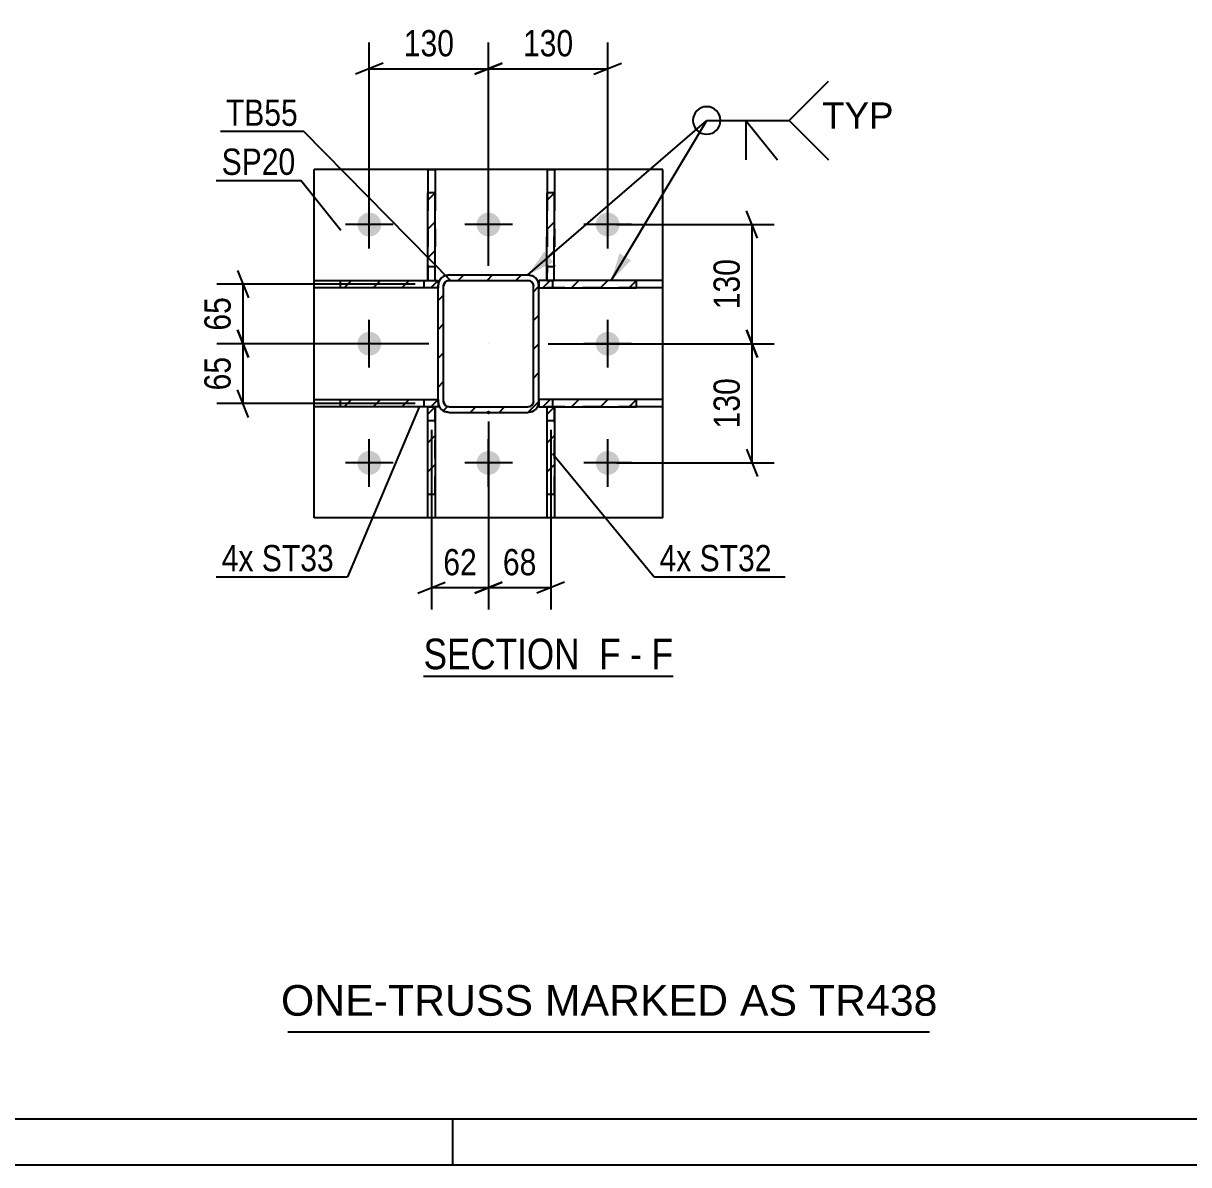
# Model space of a CAD drawing. Header units: millimetres. Extents: x -75 to 766, y -434 to 160.
# Drawn here: x 299.6 to 426.7, y -433.6 to -309.1 of the extents above; entities that cross this region are included whole.
import ezdxf

# ---------------------------------------------------------------- set-up
doc = ezdxf.new("R2010")
doc.units = ezdxf.units.MM
doc.linetypes.add('DXK_LINE_DOT2', pattern=[3.9198, 1.9599, -1.9599])
doc.linetypes.add('DXK_LINE_DOT3', pattern=[5.9187, 2.979, -0.9799, 0.9799, -0.9799])
doc.styles.add('Arial', font='arial.ttf', dxfattribs={"height": 0.2})
doc.styles.add('Arial Narrow', font='ARIALN.TTF', dxfattribs={"height": 0.2})

# ---------------------------------------------------------------- blocks, each defined once
blk = doc.blocks.new('Unknown-814185074-1135')
at = {"color": 5, "linetype": 'Continuous'}
for p, q in [((-69.56, -428.59), (761.44, -428.59)), ((346.44, -433.59), (346.44, -428.59)), ((-74.56, -433.59), (766.44, -433.59))]:
    blk.add_line(p, q, dxfattribs=at)
blk = doc.blocks.new('Unknown-814185074-12557')
at = {"color": 7, "linetype": 'Continuous'}
blk.add_line((328.44, -419.09), (398.44, -419.09), dxfattribs=at)
at = {"color": 7, "style": 'Arial'}
blk.add_text('ONE-TRUSS MARKED AS TR438', height=3.3428, dxfattribs=at).set_placement((327.68, -417.34))
blk = doc.blocks.new('Unknown-814185074-17 - 2091')
at = {"color": 6, "linetype": 'Continuous'}
blk.add_line((343.24, -380.29), (370.45, -380.29), dxfattribs=at)
at = {"color": 0, "linetype": 'Continuous'}
for points in [[(361.34, -379.54), (361.34, -376.04), (343.24, -376.04), (343.24, -379.54)], [(364.73, -379.54), (364.73, -376.04), (362.39, -376.04), (362.39, -379.54)], [(367.06, -379.54), (367.06, -376.04), (365.78, -376.04), (365.78, -379.54)], [(370.45, -379.54), (370.45, -376.04), (368.11, -376.04), (368.11, -379.54)]]:
    blk.add_wipeout(points, dxfattribs=at)
at = {"color": 7, "linetype": 'Continuous', "style": 'Arial Narrow'}
for s, p in [('SECTION ', (343.24, -379.54)), ('F', (362.39, -379.54)), ('F', (368.11, -379.54)), ('-', (365.78, -379.54))]:
    blk.add_text(s, height=3.34, dxfattribs=at).set_placement(p)
blk = doc.blocks.new('Part-814185074-2217 - 2091')
at = {"linetype": 'Continuous'}
h = blk.add_hatch(dxfattribs=at)
h.set_pattern_fill('', scale=0.7, style=0, pattern_type=0)
h.set_pattern_definition([(45, (357.5057, -350.9173), (-1.57154, 1.57154), [])])
h.paths.add_polyline_path([(357.51, -360.47), (357.51, -350.92), (356.71, -350.92), (356.71, -360.47)])
at = {"color": 7, "linetype": 'DXK_LINE_DOT2'}
for p, q in [((356.71, -352.42), (356.71, -350.92)), ((356.71, -350.92), (357.51, -350.92)), ((357.51, -360.47), (357.51, -350.92)), ((356.71, -352.42), (357.51, -352.42)), ((356.71, -360.47), (356.71, -352.42))]:
    blk.add_line(p, q, dxfattribs=at)
at = {"color": 2, "linetype": 'Continuous'}
for p, q in [((356.71, -360.47), (356.71, -350.92)), ((356.71, -350.92), (357.51, -350.92)), ((357.51, -350.92), (357.51, -360.47)), ((356.71, -363.03), (356.71, -360.47)), ((357.51, -360.47), (356.71, -360.47)), ((357.51, -360.47), (357.51, -363.03)), ((357.51, -363.03), (356.71, -363.03))]:
    blk.add_line(p, q, dxfattribs=at)
blk = doc.blocks.new('Part-814185074-2201 - 2091')
at = {"linetype": 'Continuous'}
h = blk.add_hatch(dxfattribs=at)
h.set_pattern_fill('', scale=0.7, style=0, pattern_type=0)
h.set_pattern_definition([(45, (357.5053, -327.5811), (-1.57154, 1.57154), [])])
h.paths.add_polyline_path([(357.5, -337.12), (357.51, -327.58), (356.71, -327.58), (356.7, -337.12)])
at = {"color": 2, "linetype": 'Continuous'}
for p, q in [((356.71, -325.03), (356.71, -327.58)), ((356.71, -325.03), (357.51, -325.03)), ((357.51, -325.03), (357.51, -327.58)), ((356.7, -337.12), (356.71, -327.58)), ((357.51, -327.58), (356.71, -327.58)), ((357.5, -337.12), (357.51, -327.58)), ((356.7, -337.12), (357.5, -337.12))]:
    blk.add_line(p, q, dxfattribs=at)
at = {"color": 7, "linetype": 'DXK_LINE_DOT2'}
for p, q in [((356.71, -327.58), (356.7, -337.12)), ((357.51, -327.58), (357.5, -335.62)), ((356.7, -335.62), (357.5, -335.62)), ((357.5, -337.12), (357.5, -335.62)), ((356.7, -337.12), (357.5, -337.12))]:
    blk.add_line(p, q, dxfattribs=at)
blk = doc.blocks.new('Part-814185074-2216 - 2091')
at = {"linetype": 'Continuous'}
h = blk.add_hatch(dxfattribs=at)
h.set_pattern_fill('', scale=0.7, style=0, pattern_type=0)
h.set_pattern_definition([(45, (344.5058, -327.581), (-1.57154, 1.57154), [])])
h.paths.add_polyline_path([(344.51, -337.12), (344.51, -327.58), (343.71, -327.58), (343.71, -337.12)])
at = {"color": 2, "linetype": 'Continuous'}
for p, q in [((343.71, -325.03), (343.71, -327.58)), ((343.71, -325.03), (344.51, -325.03)), ((344.51, -325.03), (344.51, -327.58)), ((343.71, -337.12), (343.71, -327.58)), ((344.51, -327.58), (343.71, -327.58)), ((344.51, -337.12), (344.51, -327.58)), ((343.71, -337.12), (344.51, -337.12))]:
    blk.add_line(p, q, dxfattribs=at)
at = {"color": 7, "linetype": 'DXK_LINE_DOT2'}
for p, q in [((343.71, -327.58), (343.71, -337.12)), ((344.51, -327.58), (344.51, -335.62)), ((343.71, -335.62), (344.51, -335.62)), ((344.51, -337.12), (344.51, -335.62)), ((343.71, -337.12), (344.51, -337.12))]:
    blk.add_line(p, q, dxfattribs=at)
blk = doc.blocks.new('Part-814185074-2192 - 2091')
at = {"linetype": 'Continuous'}
h = blk.add_hatch(dxfattribs=at)
h.set_pattern_fill('', scale=0.7, style=0, pattern_type=0)
h.set_pattern_definition([(45, (355.8212, -350.326), (-1.57154, 1.57154), [])])
h.paths.add_polyline_path([(355.73, -350.79), (355.82, -350.33), (355.82, -337.73), (355.73, -337.27), (355.47, -336.88), (355.08, -336.62), (354.62, -336.53), (346.02, -336.53), (345.56, -336.62), (345.17, -336.88), (344.91, -337.27), (344.82, -337.73), (344.82, -350.33), (344.91, -350.79), (345.17, -351.17), (345.56, -351.43), (346.02, -351.53), (354.62, -351.53), (355.08, -351.43), (355.47, -351.17)])
h.paths.add_polyline_path([(354.85, -350.88), (354.62, -350.93), (346.02, -350.93), (345.79, -350.88), (345.6, -350.75), (345.47, -350.56), (345.42, -350.33), (345.42, -337.73), (345.47, -337.5), (345.6, -337.3), (345.79, -337.17), (346.02, -337.13), (354.62, -337.13), (354.85, -337.17), (355.05, -337.3), (355.18, -337.5), (355.22, -337.73), (355.22, -350.33), (355.18, -350.56), (355.05, -350.75)])
blk.add_hatch(color=30, dxfattribs=at).paths.add_polyline_path([(350.32, -351.63, -1), (350.32, -351.43, -1)])
at = {"color": 7, "linetype": 'DXK_LINE_DOT2'}
for p, q in [((345.56, -336.62), (346.02, -336.53)), ((346.02, -336.53), (354.62, -336.53)), ((354.62, -336.53), (355.08, -336.62)), ((344.82, -337.73), (344.91, -337.27)), ((344.82, -350.33), (344.82, -337.73)), ((345.47, -337.5), (345.42, -337.73)), ((345.42, -350.33), (345.42, -337.73)), ((345.6, -337.3), (345.47, -337.5)), ((345.79, -337.17), (345.6, -337.3)), ((346.02, -337.13), (345.79, -337.17)), ((346.02, -337.13), (354.62, -337.13)), ((354.85, -337.17), (354.62, -337.13)), ((355.05, -337.3), (354.85, -337.17)), ((355.18, -337.5), (355.05, -337.3)), ((355.22, -337.73), (355.18, -337.5)), ((355.22, -350.33), (355.22, -337.73)), ((355.73, -337.27), (355.82, -337.73)), ((355.82, -350.33), (355.82, -337.73)), ((344.91, -350.79), (344.82, -350.33)), ((345.42, -350.33), (345.47, -350.56)), ((345.47, -350.56), (345.6, -350.75)), ((345.6, -350.75), (345.79, -350.88)), ((345.79, -350.88), (346.02, -350.93)), ((354.62, -350.93), (354.85, -350.88)), ((354.85, -350.88), (355.05, -350.75)), ((355.05, -350.75), (355.18, -350.56)), ((355.18, -350.56), (355.22, -350.33)), ((355.82, -350.33), (355.73, -350.79)), ((346.02, -351.53), (345.56, -351.43)), ((346.02, -350.93), (354.62, -350.93)), ((346.02, -351.53), (354.62, -351.53)), ((355.08, -351.43), (354.62, -351.53))]:
    blk.add_line(p, q, dxfattribs=at)
at = {"color": 2, "linetype": 'Continuous'}
for p, q in [((346.02, -336.53), (345.56, -336.62)), ((346.02, -336.53), (354.62, -336.53)), ((355.08, -336.62), (354.62, -336.53)), ((344.91, -337.27), (344.82, -337.73)), ((344.82, -350.33), (344.82, -337.73)), ((345.42, -337.73), (345.47, -337.5)), ((345.42, -350.33), (345.42, -337.73)), ((345.47, -337.5), (345.6, -337.3)), ((345.6, -337.3), (345.79, -337.17)), ((345.79, -337.17), (346.02, -337.13)), ((346.02, -337.13), (354.62, -337.13)), ((354.62, -337.13), (354.85, -337.17)), ((354.85, -337.17), (355.05, -337.3)), ((355.05, -337.3), (355.18, -337.5)), ((355.18, -337.5), (355.22, -337.73)), ((355.22, -350.33), (355.22, -337.73)), ((355.82, -337.73), (355.73, -337.27)), ((355.82, -350.33), (355.82, -337.73)), ((344.82, -350.33), (344.91, -350.79)), ((345.47, -350.56), (345.42, -350.33)), ((345.6, -350.75), (345.47, -350.56)), ((345.79, -350.88), (345.6, -350.75)), ((346.02, -350.93), (345.79, -350.88)), ((354.85, -350.88), (354.62, -350.93)), ((355.05, -350.75), (354.85, -350.88)), ((355.18, -350.56), (355.05, -350.75)), ((355.22, -350.33), (355.18, -350.56)), ((355.73, -350.79), (355.82, -350.33)), ((345.56, -351.43), (346.02, -351.53)), ((346.02, -350.93), (354.62, -350.93)), ((346.02, -351.53), (354.62, -351.53)), ((354.62, -351.53), (355.08, -351.43))]:
    blk.add_line(p, q, dxfattribs=at)
at = {"color": 7, "linetype": 'DXK_LINE_DOT3'}
blk.add_line((350.32, -344.03), (350.32, -344.03), dxfattribs=at)
at = {"color": 30, "linetype": 'DXK_LINE_DOT3'}
blk.add_line((350.32, -351.53), (350.32, -351.53), dxfattribs=at)
at = {"color": 30, "linetype": 'Continuous'}
blk.add_circle((350.32, -351.53), 0.1, dxfattribs=at)
at = {"color": 7, "linetype": 'DXK_LINE_DOT2'}
for centre, start, end in [((346.02, -337.73), 112.5, 157.5), ((354.62, -337.73), 22.5, 67.5), ((346.02, -350.33), 202.5, 247.5), ((354.62, -350.33), 292.5, 337.5)]:
    blk.add_arc(centre, 1.2, start, end, dxfattribs=at)
at = {"color": 2, "linetype": 'Continuous'}
for centre, start, end in [((346.02, -337.73), 112.5, 157.5), ((354.62, -337.73), 22.5, 67.5), ((346.02, -350.33), 202.5, 247.5), ((354.62, -350.33), 292.5, 337.5)]:
    blk.add_arc(centre, 1.2, start, end, dxfattribs=at)
blk = doc.blocks.new('Part-814185074-2222 - 2091')
at = {"linetype": 'Continuous'}
h = blk.add_hatch(dxfattribs=at)
h.set_pattern_fill('', scale=0.7, style=0, pattern_type=0)
h.set_pattern_definition([(45, (344.5063, -350.9173), (-1.57154, 1.57154), [])])
h.paths.add_polyline_path([(344.51, -360.47), (344.51, -350.92), (343.71, -350.92), (343.71, -360.47)])
at = {"color": 7, "linetype": 'DXK_LINE_DOT2'}
for p, q in [((343.71, -352.42), (343.71, -350.92)), ((343.71, -350.92), (344.51, -350.92)), ((344.51, -360.47), (344.51, -350.92)), ((343.71, -352.42), (344.51, -352.42)), ((343.71, -360.47), (343.71, -352.42))]:
    blk.add_line(p, q, dxfattribs=at)
at = {"color": 2, "linetype": 'Continuous'}
for p, q in [((343.71, -360.47), (343.71, -350.92)), ((343.71, -350.92), (344.51, -350.92)), ((344.51, -350.92), (344.51, -360.47)), ((343.71, -363.03), (343.71, -360.47)), ((344.51, -360.47), (343.71, -360.47)), ((344.51, -360.47), (344.51, -363.03)), ((344.51, -363.03), (343.71, -363.03))]:
    blk.add_line(p, q, dxfattribs=at)
blk = doc.blocks.new('Part-814185074-2223 - 2091')
at = {"linetype": 'Continuous'}
h = blk.add_hatch(dxfattribs=at)
h.set_pattern_fill('', scale=0.7, style=0, pattern_type=0)
h.set_pattern_definition([(45, (344.8212, -337.1275), (-1.57154, 1.57154), [])])
h.paths.add_polyline_path([(344.82, -337.93), (344.82, -337.13), (334.17, -337.13), (334.17, -337.93)])
at = {"color": 2, "linetype": 'Continuous'}
for p, q in [((331.32, -337.93), (331.32, -337.13)), ((331.32, -337.13), (334.17, -337.13)), ((334.17, -337.93), (331.32, -337.93)), ((334.17, -337.13), (344.82, -337.13)), ((334.17, -337.93), (334.17, -337.13)), ((344.82, -337.93), (334.17, -337.93)), ((344.82, -337.13), (344.82, -337.93))]:
    blk.add_line(p, q, dxfattribs=at)
at = {"color": 7, "linetype": 'DXK_LINE_DOT2'}
for p, q in [((334.17, -337.13), (344.82, -337.13)), ((344.82, -337.93), (334.17, -337.93)), ((343.32, -337.93), (343.32, -337.13)), ((344.82, -337.13), (344.82, -337.93))]:
    blk.add_line(p, q, dxfattribs=at)
blk = doc.blocks.new('Part-814185074-2224 - 2091')
at = {"linetype": 'Continuous'}
h = blk.add_hatch(dxfattribs=at)
h.set_pattern_fill('', scale=0.7, style=0, pattern_type=0)
h.set_pattern_definition([(45, (344.8212, -350.1275), (-1.57154, 1.57154), [])])
h.paths.add_polyline_path([(344.82, -350.93), (344.82, -350.13), (334.17, -350.13), (334.17, -350.93)])
at = {"color": 2, "linetype": 'Continuous'}
for p, q in [((331.32, -350.93), (331.32, -350.13)), ((331.32, -350.13), (334.17, -350.13)), ((334.17, -350.13), (344.82, -350.13)), ((334.17, -350.93), (334.17, -350.13)), ((344.82, -350.13), (344.82, -350.93)), ((334.17, -350.93), (331.32, -350.93)), ((344.82, -350.93), (334.17, -350.93))]:
    blk.add_line(p, q, dxfattribs=at)
at = {"color": 7, "linetype": 'DXK_LINE_DOT2'}
for p, q in [((334.17, -350.13), (344.82, -350.13)), ((343.32, -350.93), (343.32, -350.13)), ((344.82, -350.13), (344.82, -350.93)), ((344.82, -350.93), (334.17, -350.93))]:
    blk.add_line(p, q, dxfattribs=at)
blk = doc.blocks.new('Part-814185074-2239 - 2091')
at = {"linetype": 'Continuous'}
h = blk.add_hatch(dxfattribs=at)
h.set_pattern_fill('', scale=0.7, style=0, pattern_type=0)
h.set_pattern_definition([(45, (366.4692, -337.1273), (-1.57154, 1.57154), [])])
h.paths.add_polyline_path([(366.47, -337.93), (366.47, -337.13), (355.82, -337.13), (355.82, -337.93)])
at = {"color": 7, "linetype": 'DXK_LINE_DOT2'}
for p, q in [((366.47, -337.13), (355.82, -337.13)), ((355.82, -337.13), (355.82, -337.93)), ((366.47, -337.93), (355.82, -337.93)), ((357.32, -337.93), (357.32, -337.13))]:
    blk.add_line(p, q, dxfattribs=at)
at = {"color": 2, "linetype": 'Continuous'}
for p, q in [((366.47, -337.13), (355.82, -337.13)), ((355.82, -337.13), (355.82, -337.93)), ((355.82, -337.93), (366.47, -337.93)), ((369.32, -337.13), (366.47, -337.13)), ((366.47, -337.93), (366.47, -337.13)), ((369.32, -337.93), (366.47, -337.93)), ((369.32, -337.93), (369.32, -337.13))]:
    blk.add_line(p, q, dxfattribs=at)
blk = doc.blocks.new('Part-814185074-2244 - 2091')
at = {"linetype": 'Continuous'}
h = blk.add_hatch(dxfattribs=at)
h.set_pattern_fill('', scale=0.7, style=0, pattern_type=0)
h.set_pattern_definition([(45, (366.4692, -350.1273), (-1.57154, 1.57154), [])])
h.paths.add_polyline_path([(366.47, -350.93), (366.47, -350.13), (355.82, -350.13), (355.82, -350.93)])
at = {"color": 7, "linetype": 'DXK_LINE_DOT2'}
for p, q in [((366.47, -350.13), (355.82, -350.13)), ((355.82, -350.13), (355.82, -350.93)), ((357.32, -350.93), (357.32, -350.13)), ((366.47, -350.93), (355.82, -350.93))]:
    blk.add_line(p, q, dxfattribs=at)
at = {"color": 2, "linetype": 'Continuous'}
for p, q in [((366.47, -350.13), (355.82, -350.13)), ((355.82, -350.13), (355.82, -350.93)), ((369.32, -350.13), (366.47, -350.13)), ((366.47, -350.93), (366.47, -350.13)), ((369.32, -350.93), (369.32, -350.13)), ((355.82, -350.93), (366.47, -350.93)), ((369.32, -350.93), (366.47, -350.93))]:
    blk.add_line(p, q, dxfattribs=at)
blk = doc.blocks.new('Part-814185074-2250 - 2091')
at = {"color": 2, "linetype": 'Continuous'}
for p, q in [((331.32, -363.03), (331.32, -325.03)), ((369.32, -325.03), (331.32, -325.03)), ((369.32, -363.03), (369.32, -325.03)), ((369.32, -363.03), (331.32, -363.03))]:
    blk.add_line(p, q, dxfattribs=at)
blk = doc.blocks.new('Bolt-814185074-2283 - 2091')
at = {"linetype": 'Continuous'}
for points in [[(336.02, -331.03, -1), (338.62, -331.03, -1)], [(349.02, -331.03, -1), (351.62, -331.03, -1)], [(362.02, -331.03, -1), (364.62, -331.03, -1)], [(336.02, -344.03, -1), (338.62, -344.03, -1)], [(362.02, -344.03, -1), (364.62, -344.03, -1)], [(336.02, -357.03, -1), (338.62, -357.03, -1)], [(349.02, -357.03, -1), (351.62, -357.03, -1)], [(362.02, -357.03, -1), (364.62, -357.03, -1)]]:
    blk.add_hatch(color=1, dxfattribs=at).paths.add_polyline_path(points)
at = {"color": 1, "linetype": 'Continuous'}
for p, q in [((337.32, -333.63), (337.32, -328.43)), ((350.32, -333.63), (350.32, -328.43)), ((363.32, -333.63), (363.32, -328.43)), ((339.92, -331.03), (334.72, -331.03)), ((352.92, -331.03), (347.72, -331.03)), ((365.92, -331.03), (360.72, -331.03)), ((337.32, -346.63), (337.32, -341.43)), ((363.32, -346.63), (363.32, -341.43)), ((339.92, -344.03), (334.72, -344.03)), ((365.92, -344.03), (360.72, -344.03)), ((337.32, -359.63), (337.32, -354.43)), ((350.32, -359.63), (350.32, -354.43)), ((363.32, -359.63), (363.32, -354.43)), ((339.92, -357.03), (334.72, -357.03)), ((352.92, -357.03), (347.72, -357.03)), ((365.92, -357.03), (360.72, -357.03))]:
    blk.add_line(p, q, dxfattribs=at)
blk = doc.blocks.new('StraightDimension-814185074-2322 - 2091')
at = {"color": 7, "linetype": 'Continuous'}
for p, q in [((379.68, -332.53), (378.48, -329.53)), ((364.32, -331.03), (381.48, -331.03)), ((379.08, -344.03), (379.08, -331.03)), ((378.48, -342.53), (379.68, -345.53)), ((356.82, -344.03), (381.48, -344.03))]:
    blk.add_line(p, q, dxfattribs=at)
at = {"color": 0}
blk.add_wipeout([(378.33, -334.18), (374.13, -334.18), (374.13, -340.87), (378.33, -340.87)], dxfattribs=at)
at = {"color": 3, "style": 'Arial Narrow'}
blk.add_text('130', height=2.863, rotation=90.0002, dxfattribs=at).set_placement((377.73, -340.27))
blk = doc.blocks.new('StraightDimension-814185074-10961 - 2091')
at = {"color": 7, "linetype": 'Continuous'}
for p, q in [((322.94, -342.53), (324.14, -345.53)), ((343.82, -344.03), (320.69, -344.03)), ((323.54, -350.56), (323.54, -344.03)), ((324.14, -352.06), (322.94, -349.06)), ((342.32, -350.56), (320.69, -350.56))]:
    blk.add_line(p, q, dxfattribs=at)
at = {"color": 0}
blk.add_wipeout([(322.79, -344.87), (318.59, -344.87), (318.59, -349.72), (322.79, -349.72)], dxfattribs=at)
at = {"color": 3, "style": 'Arial Narrow'}
blk.add_text('65', height=2.863, rotation=90.0002, dxfattribs=at).set_placement((322.19, -349.12))
blk = doc.blocks.new('StraightDimension-814185074-10909 - 2091')
at = {"color": 7, "linetype": 'Continuous'}
for p, q in [((350.32, -352.53), (350.32, -373.04)), ((357.11, -353.42), (357.11, -373.04)), ((348.82, -371.24), (351.82, -370.04)), ((350.32, -370.64), (357.11, -370.64)), ((358.61, -370.04), (355.61, -371.24))]:
    blk.add_line(p, q, dxfattribs=at)
at = {"color": 0}
blk.add_wipeout([(356.14, -369.89), (356.14, -365.69), (351.29, -365.69), (351.29, -369.89)], dxfattribs=at)
at = {"color": 3, "style": 'Arial Narrow'}
blk.add_text('68', height=2.863, dxfattribs=at).set_placement((351.89, -369.29))
blk = doc.blocks.new('StraightDimension-814185074-2312 - 2091')
at = {"color": 7, "linetype": 'Continuous'}
for p, q in [((379.68, -345.53), (378.48, -342.53)), ((356.82, -344.03), (381.48, -344.03)), ((379.08, -357.03), (379.08, -344.03)), ((378.48, -355.53), (379.68, -358.53)), ((364.32, -357.03), (381.48, -357.03))]:
    blk.add_line(p, q, dxfattribs=at)
at = {"color": 0}
blk.add_wipeout([(378.33, -347.18), (374.13, -347.18), (374.13, -353.87), (378.33, -353.87)], dxfattribs=at)
at = {"color": 3, "style": 'Arial Narrow'}
blk.add_text('130', height=2.863, rotation=90.0002, dxfattribs=at).set_placement((377.73, -353.27))
blk = doc.blocks.new('StraightDimension-814185074-10910 - 2091')
at = {"color": 7, "linetype": 'Continuous'}
for p, q in [((344.11, -353.42), (344.11, -373.04)), ((350.32, -352.53), (350.32, -373.04)), ((342.61, -371.24), (345.61, -370.04)), ((344.11, -370.64), (350.32, -370.64)), ((351.82, -370.04), (348.82, -371.24))]:
    blk.add_line(p, q, dxfattribs=at)
at = {"color": 0}
blk.add_wipeout([(349.64, -369.89), (349.64, -365.69), (344.79, -365.69), (344.79, -369.89)], dxfattribs=at)
at = {"color": 3, "style": 'Arial Narrow'}
blk.add_text('62', height=2.863, dxfattribs=at).set_placement((345.39, -369.29))
blk = doc.blocks.new('StraightDimension-814185074-10960 - 2091')
at = {"color": 7, "linetype": 'Continuous'}
for p, q in [((322.94, -336.03), (324.14, -339.03)), ((342.32, -337.53), (320.69, -337.53)), ((323.54, -344.03), (323.54, -337.53)), ((324.14, -345.53), (322.94, -342.53)), ((343.82, -344.03), (320.69, -344.03))]:
    blk.add_line(p, q, dxfattribs=at)
at = {"color": 0}
blk.add_wipeout([(322.79, -338.35), (318.59, -338.35), (318.59, -343.2), (322.79, -343.2)], dxfattribs=at)
at = {"color": 3, "style": 'Arial Narrow'}
blk.add_text('65', height=2.863, rotation=90.0002, dxfattribs=at).set_placement((322.19, -342.6))
blk = doc.blocks.new('StraightDimension-814185074-10996 - 2091')
at = {"color": 7, "linetype": 'Continuous'}
for p, q in [((350.32, -335.53), (350.32, -311.18)), ((363.32, -330.03), (363.32, -311.18)), ((351.82, -313.43), (348.82, -314.63)), ((361.82, -314.63), (364.82, -313.43)), ((350.32, -314.03), (363.32, -314.03))]:
    blk.add_line(p, q, dxfattribs=at)
at = {"color": 0}
blk.add_wipeout([(360.16, -313.28), (360.16, -309.08), (353.48, -309.08), (353.48, -313.28)], dxfattribs=at)
at = {"color": 3, "style": 'Arial Narrow'}
blk.add_text('130', height=2.863, dxfattribs=at).set_placement((354.08, -312.68))
blk = doc.blocks.new('StraightDimension-814185074-10997 - 2091')
at = {"color": 7, "linetype": 'Continuous'}
for p, q in [((337.32, -330.03), (337.32, -311.18)), ((350.32, -335.53), (350.32, -311.18)), ((338.82, -313.43), (335.82, -314.63)), ((348.82, -314.63), (351.82, -313.43)), ((337.32, -314.03), (350.32, -314.03))]:
    blk.add_line(p, q, dxfattribs=at)
at = {"color": 0}
blk.add_wipeout([(347.16, -313.28), (347.16, -309.08), (340.48, -309.08), (340.48, -313.28)], dxfattribs=at)
at = {"color": 3, "style": 'Arial Narrow'}
blk.add_text('130', height=2.863, dxfattribs=at).set_placement((341.08, -312.68))
blk = doc.blocks.new('Mark-814185074-2188 - 2091')
at = {"color": 0}
blk.add_wipeout([(329.53, -320.26), (329.53, -317.26), (321.67, -317.26), (321.67, -320.26)], dxfattribs=at)
blk.add_wipeout([(329.53, -320.26), (329.53, -317.26), (321.67, -317.26), (321.67, -320.26)], dxfattribs=at)
at = {"color": 30, "linetype": 'Continuous'}
for p in [(321.07, -320.86), (346.27, -337.23)]:
    blk.add_line(p, (330.13, -320.86), dxfattribs=at)
at = {"color": 3, "style": 'Arial Narrow'}
blk.add_text('TB55', height=2.863, dxfattribs=at).set_placement((321.67, -320.26))
blk = doc.blocks.new('MarkSet-814185074-2445 - 2091')
at = {"color": 30, "linetype": 'Continuous'}
blk.add_line((342.78, -350.84), (334.95, -369.45), dxfattribs=at)
at = {"color": 0}
for points in [[(324.69, -368.85), (324.69, -365.85), (321.22, -365.85), (321.22, -368.85)], [(333.45, -368.85), (333.45, -365.85), (325.59, -365.85), (325.59, -368.85)]]:
    blk.add_wipeout(points, dxfattribs=at)
for points in [[(324.69, -368.85), (324.69, -365.85), (321.22, -365.85), (321.22, -368.85)], [(333.45, -368.85), (333.45, -365.85), (325.59, -365.85), (325.59, -368.85)]]:
    blk.add_wipeout(points, dxfattribs=at)
at = {"color": 30, "linetype": 'Continuous'}
blk.add_line((320.62, -369.45), (334.95, -369.45), dxfattribs=at)
at = {"color": 3, "style": 'Arial Narrow'}
for s, p in [('4x', (321.22, -368.85)), ('ST33', (325.59, -368.85))]:
    blk.add_text(s, height=2.863, dxfattribs=at).set_placement(p)
blk = doc.blocks.new('Mark-814185074-2246 - 2091')
at = {"color": 0}
blk.add_wipeout([(329.25, -325.61), (329.25, -322.61), (321.21, -322.61), (321.21, -325.61)], dxfattribs=at)
blk.add_wipeout([(329.25, -325.61), (329.25, -322.61), (321.21, -322.61), (321.21, -325.61)], dxfattribs=at)
at = {"color": 30, "linetype": 'Continuous'}
for p in [(320.61, -326.21), (334.2, -331.69)]:
    blk.add_line(p, (329.85, -326.21), dxfattribs=at)
at = {"color": 3, "style": 'Arial Narrow'}
blk.add_text('SP20', height=2.863, dxfattribs=at).set_placement((321.21, -325.61))
blk = doc.blocks.new('WeldMark-814185074-2365 - 2091')
at = {"linetype": 'Continuous'}
for points in [[(357.38, -335.13), (354.62, -336.53), (356.4, -334)], [(365.89, -334.94), (363.71, -337.13), (364.6, -334.17)]]:
    blk.add_hatch(color=30, dxfattribs=at).paths.add_polyline_path(points)
at = {"color": 30, "linetype": 'Continuous'}
for p, q in [((354.62, -336.53), (374.12, -319.67)), ((363.71, -337.13), (374.12, -319.67)), ((374.12, -319.67), (383.12, -319.67))]:
    blk.add_line(p, q, dxfattribs=at)
at = {"color": 3, "linetype": 'Continuous'}
for q in [(381.83, -323.96), (378.4, -323.96)]:
    blk.add_line((378.4, -319.67), q, dxfattribs=at)
for start, end in [(90, 270), (270, 90)]:
    blk.add_arc((374.12, -319.67), 1.5, start, end, dxfattribs=at)
at = {"color": 0, "linetype": 'Continuous'}
blk.add_wipeout([(394.49, -320.57), (394.49, -317.57), (386.72, -317.57), (386.72, -320.57)], dxfattribs=at)
blk.add_wipeout([(394.49, -320.57), (394.49, -317.57), (386.72, -317.57), (386.72, -320.57)], dxfattribs=at)
at = {"color": 3, "linetype": 'Continuous'}
for q in [(387.4, -315.39), (387.4, -323.96)]:
    blk.add_line((383.12, -319.67), q, dxfattribs=at)
at = {"color": 3, "linetype": 'Continuous', "style": 'Arial'}
blk.add_text('TYP', height=2.865, dxfattribs=at).set_placement((386.72, -320.57))
blk = doc.blocks.new('MarkSet-814185074-2415 - 2091')
at = {"color": 0}
for points in [[(372.45, -368.85), (372.45, -365.85), (368.98, -365.85), (368.98, -368.85)], [(381.2, -368.85), (381.2, -365.85), (373.35, -365.85), (373.35, -368.85)]]:
    blk.add_wipeout(points, dxfattribs=at)
for points in [[(372.45, -368.85), (372.45, -365.85), (368.98, -365.85), (368.98, -368.85)], [(381.2, -368.85), (381.2, -365.85), (373.35, -365.85), (373.35, -368.85)]]:
    blk.add_wipeout(points, dxfattribs=at)
at = {"color": 30, "linetype": 'Continuous'}
for p, q in [((357.3, -356.01), (368.38, -369.45)), ((368.38, -369.45), (382.7, -369.45))]:
    blk.add_line(p, q, dxfattribs=at)
at = {"color": 3, "style": 'Arial Narrow'}
for s, p in [('4x', (368.98, -368.85)), ('ST32', (373.35, -368.85))]:
    blk.add_text(s, height=2.863, dxfattribs=at).set_placement(p)

msp = doc.modelspace()

# ---------------------------------------------------------------- block references
for name in ['Unknown-814185074-1135', 'Part-814185074-2250 - 2091', 'Part-814185074-2216 - 2091', 'Part-814185074-2201 - 2091', 'Bolt-814185074-2283 - 2091', 'Part-814185074-2192 - 2091', 'Part-814185074-2223 - 2091', 'Part-814185074-2239 - 2091', 'Part-814185074-2224 - 2091', 'Part-814185074-2244 - 2091', 'Part-814185074-2222 - 2091', 'Part-814185074-2217 - 2091', 'Unknown-814185074-12557']:
    msp.add_blockref(name, (0, 0))

# ---------------------------------------------------------------- next in the draw order: block references
for name in ['StraightDimension-814185074-2322 - 2091', 'StraightDimension-814185074-10961 - 2091', 'StraightDimension-814185074-10909 - 2091', 'Unknown-814185074-17 - 2091']:
    msp.add_blockref(name, (0, 0))

# ---------------------------------------------------------------- next in the draw order: block references
for name in ['StraightDimension-814185074-10996 - 2091', 'StraightDimension-814185074-10960 - 2091', 'StraightDimension-814185074-2312 - 2091', 'StraightDimension-814185074-10910 - 2091']:
    msp.add_blockref(name, (0, 0))

# ---------------------------------------------------------------- next in the draw order: block references
for name in ['StraightDimension-814185074-10997 - 2091', 'WeldMark-814185074-2365 - 2091', 'MarkSet-814185074-2445 - 2091', 'MarkSet-814185074-2415 - 2091']:
    msp.add_blockref(name, (0, 0))

# ---------------------------------------------------------------- next in the draw order: block references
msp.add_blockref('Mark-814185074-2188 - 2091', (0, 0))

# ---------------------------------------------------------------- next in the draw order: block references
msp.add_blockref('Mark-814185074-2246 - 2091', (0, 0))

doc.saveas('drawing.dxf')
